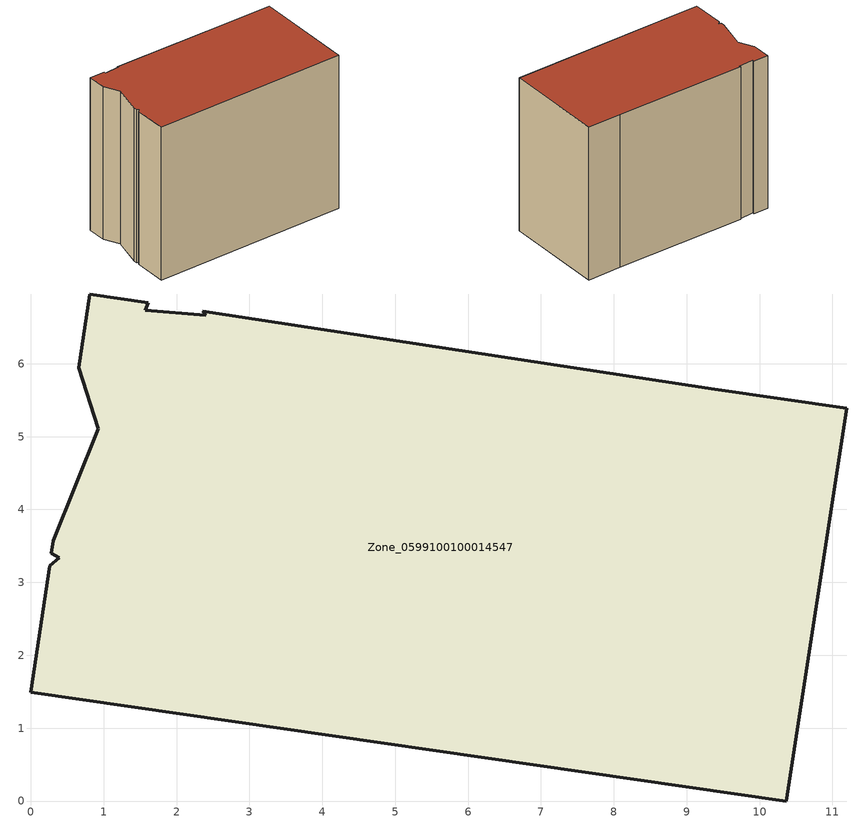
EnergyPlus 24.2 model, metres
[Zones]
Zone_0599100100014547
 floor ground (C_G): 2.4,6.66 2.36,6.72 9.39,5.65 11.2,5.39 10.37,0 0,1.49 0.26,3.23 0.39,3.34 0.28,3.4 0.31,3.57 0.92,5.11 0.66,5.95 0.81,6.96 1.61,6.83 1.57,6.74 z0
 wall outside (C_F): 10.37,0 11.2,5.39 9.39,5.65 2.36,6.72 2.4,6.66 1.57,6.74 1.61,6.83 0.81,6.96 0.66,5.95 0.92,5.11 0.31,3.57 0.28,3.4 0.39,3.34 0.26,3.23 0,1.49 10.37,0 z0:8.45
 roof outside (C_R): 2.36,6.72 2.4,6.66 1.57,6.74 1.61,6.83 0.81,6.96 0.66,5.95 0.92,5.11 0.31,3.57 0.28,3.4 0.39,3.34 0.26,3.23 0,1.49 10.37,0 11.2,5.39 9.39,5.65 z8.45
[BUILDING]
Pand.0599100100014547: North Axis=0; Terrain=City; Loads Convergence Tolerance Value=0.04; Temperature Convergence Tolerance Value=0.4; Solar Distribution=FullExterior; Maximum Number of Warmup Days=25; Minimum Number of Warmup Days=1
[Site:Location]
Rotterdam.The.Hague.AP_ZH_NLD Design_Conditions: Latitude=51.96; Longitude=4.45; Time Zone=1; Elevation=-4.5
[SITE:GROUNDTEMPERATURE:BUILDINGSURFACE]
18, 18, 18, 18, 18, 18, 18, 18, 18, 18, 18, 18
[MATERIAL] Thermal Absorptance=0.9; Solar Absorptance=0.7; Visible Absorptance=0.7
Name | Roughness | Thickness | Conductivity | Density | Specific Heat
G.TC.2015-2018 | MediumSmooth | 0.15 | 0.0428571 | 540 | 1210
F.TC.2015-2018 | Rough | 0.3 | 0.0666667 | 1920 | 840
R.TC.2015-2018 | MediumRough | 0.2 | 0.0333333 | 1500 | 1000
[CONSTRUCTION]
C_G: G.TC.2015-2018
C_F: F.TC.2015-2018
C_R: R.TC.2015-2018
[ZONE]
Zone_0599100100014547: Type=1; Multiplier=1; Ceiling Height=Autocalculate; Volume=Autocalculate; Floor Area=autocalculate; Part of Total Floor Area=Yes
[ZONEINFILTRATION:DESIGNFLOWRATE]
Infil_Zone_0599100100014547: Zone or ZoneList or Space or SpaceList=Zone_0599100100014547; Schedule=AlwaysOn; Design Flow Rate Calculation Method=Flow/Area; Flow Rate per Floor Area=0.0015; Constant Term Coefficient=1; Temperature Term Coefficient=0; Velocity Term Coefficient=0; Velocity Squared Term Coefficient=0
[HVACTEMPLATE:ZONE:IDEALLOADSAIRSYSTEM]
Zone_0599100100014547: Maximum Heating Supply Air Temperature=50; Minimum Cooling Supply Air Temperature=13; Maximum Heating Supply Air Humidity Ratio=0.0156; Minimum Cooling Supply Air Humidity Ratio=0.0077; Heating Limit=NoLimit; Cooling Limit=NoLimit; Dehumidification Control Type=ConstantSensibleHeatRatio; Cooling Sensible Heat Ratio=0.7; Dehumidification Setpoint=60; Humidification Control Type=None; Humidification Setpoint=30; Outdoor Air Method=None; Outdoor Air Flow Rate per Person=0.00944; Outdoor Air Flow Rate per Zone Floor Area=0; Outdoor Air Flow Rate per Zone=0; Demand Controlled Ventilation Type=None; Outdoor Air Economizer Type=NoEconomizer; Heat Recovery Type=None; Sensible Heat Recovery Effectiveness=0.7; Latent Heat Recovery Effectiveness=0.65
[ZONECONTROL:THERMOSTAT]
ThermostatControl_Zone_0599100100014547: Zone or ZoneList=Zone_0599100100014547; Control Type Schedule=DualSetpointControlType; Control 1=Thermostat_Zone_0599100100014547; Temperature Difference Between Cutout And Setpoint=0
[THERMOSTATSETPOINT:DUALSETPOINT]
Thermostat_Zone_0599100100014547: Heating Setpoint Temperature Schedule=HeatingSetpoint_Zone_0599100100014547; Cooling Setpoint Temperature Schedule=CoolingSetpoint_Zone_0599100100014547
[SCHEDULE:COMPACT]
HeatingSetpoint_Zone_0599100100014547: Through: 12/31, For: AllDays, Until: 24:00, 21
CoolingSetpoint_Zone_0599100100014547: Through: 12/31, For: AllDays, Until: 24:00, 24
DualSetpointControlType: Through: 12/31, For: AllDays, Until: 24:00, 4
AlwaysOn: Through: 12/31, For: AllDays, Until: 24:00, 1
